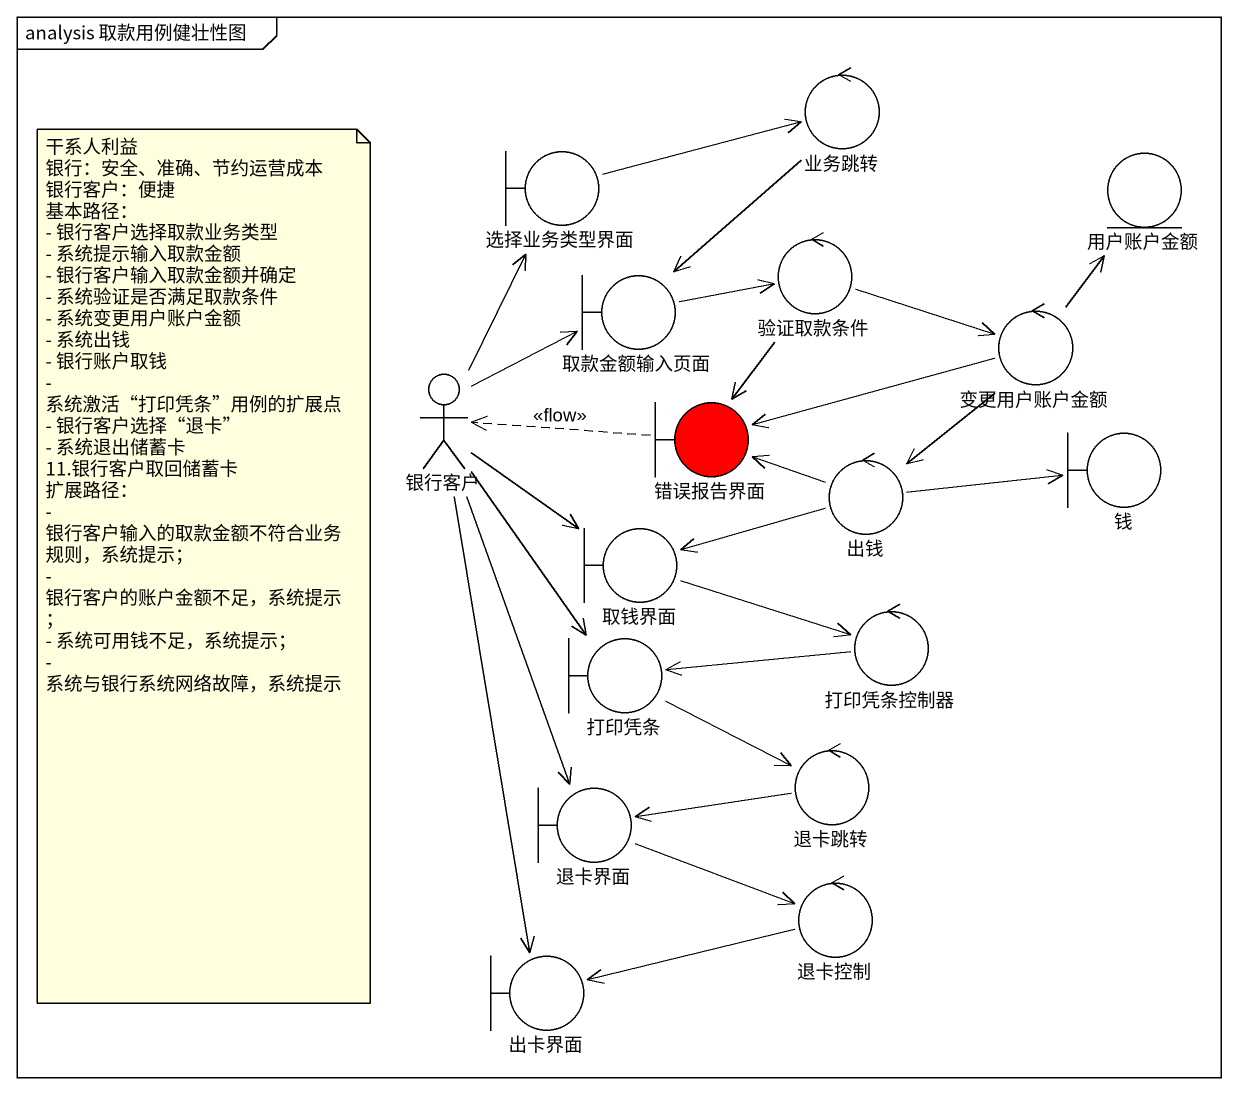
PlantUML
@startuml
mainframe analysis 取款用例健壮性图
control 业务跳转
boundary 选择业务类型界面
entity 用户账户金额
boundary 取款金额输入页面
control 验证取款条件
actor 银行客户
control 变更用户账户金额
boundary 错误报告界面 #FF0000
boundary 钱
control 出钱
boundary 取钱界面
boundary 打印凭条
control 打印凭条控制器
control 退卡跳转
boundary 退卡界面
control 退卡控制
boundary 出卡界面
业务跳转 --> 取款金额输入页面
选择业务类型界面 -right-> 业务跳转
取款金额输入页面 -right-> 验证取款条件
验证取款条件 -right-> 变更用户账户金额
验证取款条件 --> 错误报告界面
银行客户 -up-> 选择业务类型界面
银行客户 -up-> 取款金额输入页面
银行客户 --> 取钱界面
银行客户 --> 打印凭条
银行客户 --> 退卡界面
银行客户 --> 出卡界面
变更用户账户金额 -up-> 用户账户金额
变更用户账户金额 -left-> 错误报告界面
变更用户账户金额 --> 出钱
错误报告界面 .left.> 银行客户 : <<flow>>
出钱 -left-> 错误报告界面
出钱 -right-> 钱
出钱 -left-> 取钱界面
取钱界面 -right-> 打印凭条控制器
打印凭条 -right-> 退卡跳转
打印凭条控制器 -left-> 打印凭条
退卡跳转 -left-> 退卡界面
退卡界面 -right-> 退卡控制
退卡控制 -left-> 出卡界面
note as N1
  干系人利益
  银行：安全、准确、节约运营成本
  银行客户：便捷
  基本路径：
  - 银行客户选择取款业务类型
  - 系统提示输入取款金额
  - 银行客户输入取款金额并确定
  - 系统验证是否满足取款条件
  - 系统变更用户账户金额
  - 系统出钱
  - 银行账户取钱
  - 系统激活“打印凭条”用例的扩展点
  - 银行客户选择“退卡”
  - 系统退出储蓄卡
  11.银行客户取回储蓄卡
  扩展路径：
  - 银行客户输入的取款金额不符合业务规则，系统提示；
  - 银行客户的账户金额不足，系统提示；
  - 系统可用钱不足，系统提示；
  - 系统与银行系统网络故障，系统提示
end note
@enduml
